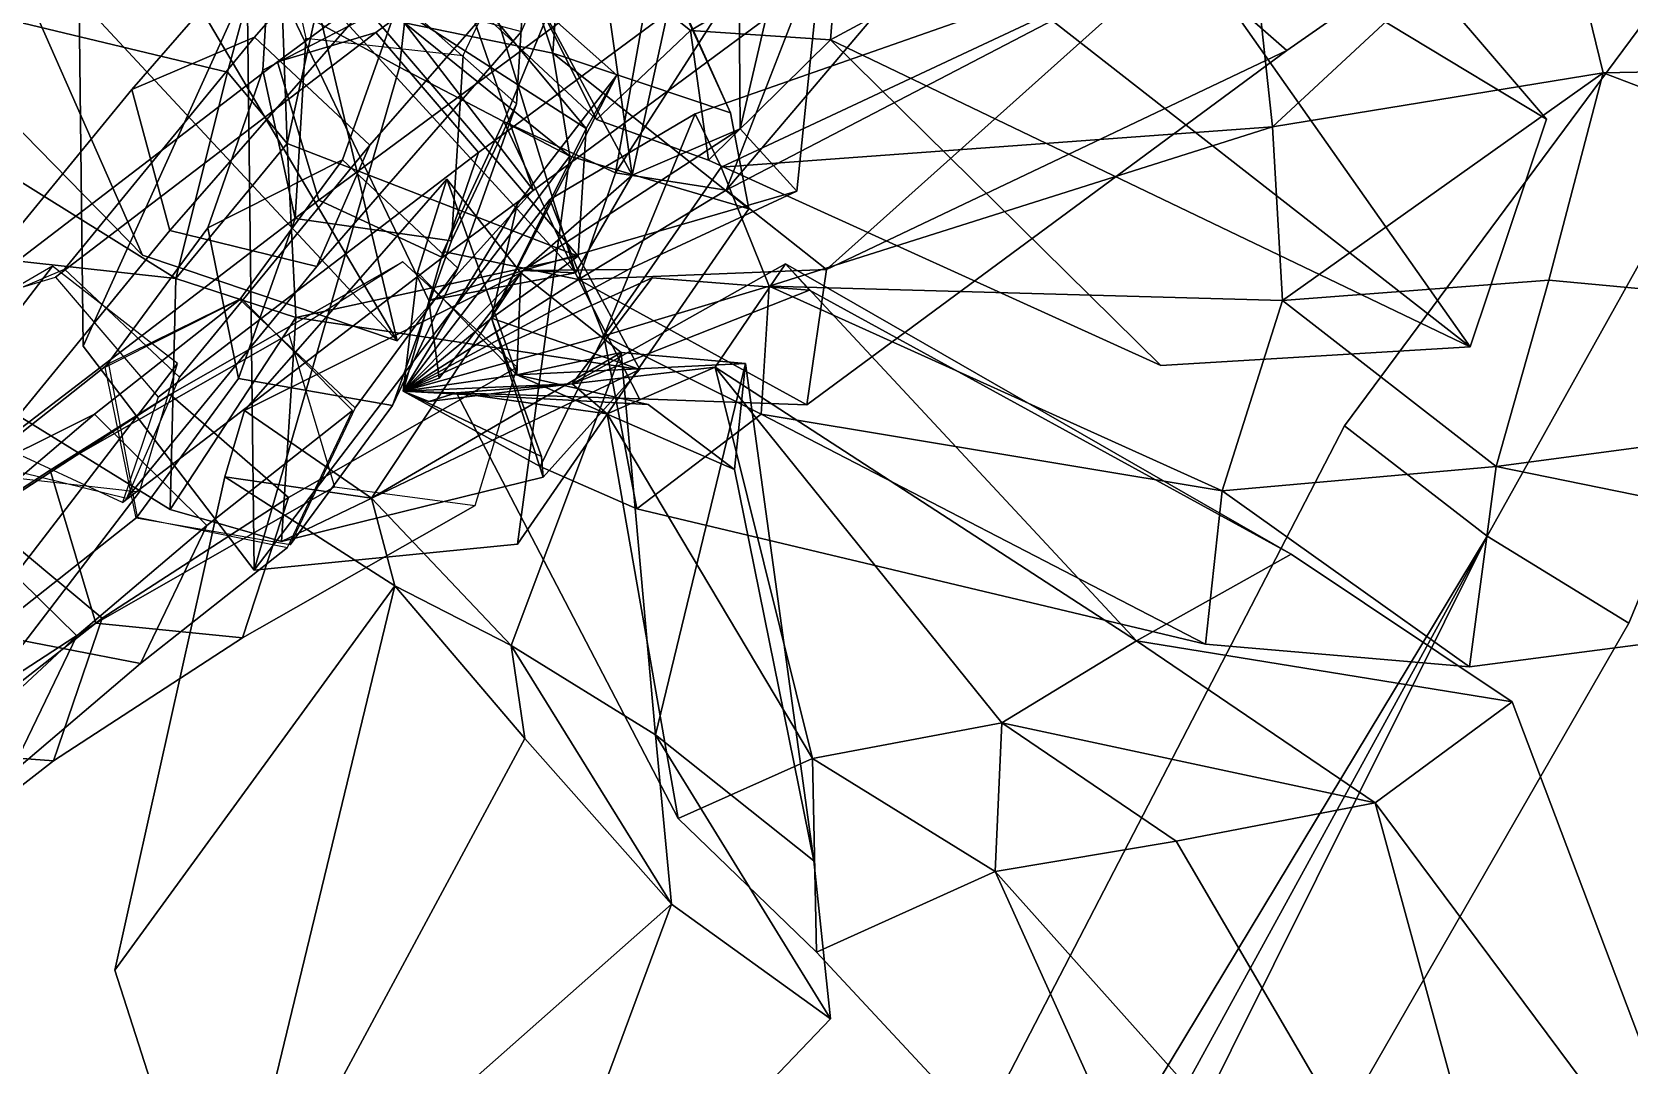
# Model space of a CAD drawing. Header units: metres. Extents: x -488 to 282, y -579 to 399.
# Drawn here: x 137.11 to 169.71, y 184.08 to 205.16 of the extents above; entities that cross this region are included whole.
import ezdxf

# ---------------------------------------------------------------- set-up
doc = ezdxf.new("R2010")
doc.units = ezdxf.units.M

msp = doc.modelspace()

# ---------------------------------------------------------------- linework, layer by layer
at = {"layer": 'coreopsi_1InfInt', "color": 3}
for points in [[(144.1275, 205.1532, 335.6994), (150.8817, 210.1441, 341.9309), (148.9498, 209.599, 344.4607), (142.1259, 204.5546, 338.162)], [(146.2215, 202.7048, 335.4778), (152.9426, 207.6707, 341.6786), (150.8817, 210.1441, 341.9309), (144.1275, 205.1532, 335.6994)], [(141.654, 205.0562, 337.9621), (145.8257, 209.8391, 346.2736), (143.361, 208.8218, 348.0955), (139.1473, 203.9879, 339.6953)], [(144.0065, 202.8493, 338.1167), (148.1578, 207.6082, 346.3872), (145.8257, 209.8391, 346.2736), (141.654, 205.0562, 337.9621)], [(142.1259, 204.5546, 338.162), (148.9498, 209.599, 344.4607), (149.7988, 206.7836, 345.7955), (142.9642, 201.7306, 339.4853)], [(139.1473, 203.9879, 339.6953), (143.361, 208.8218, 348.0955), (144.1469, 205.9527, 349.3521), (139.9272, 201.1107, 340.9372)], [(145.4918, 200.5576, 337.8529), (152.2632, 205.5624, 344.1031), (152.9426, 207.6707, 341.6786), (146.2215, 202.7048, 335.4778)], [(142.9232, 200.374, 339.9831), (147.1046, 205.17, 348.3186), (148.1578, 207.6082, 346.3872), (144.0065, 202.8493, 338.1167)], [(142.9642, 201.7306, 339.4853), (149.7988, 206.7836, 345.7955), (152.2632, 205.5624, 344.1031), (145.4918, 200.5576, 337.8529)], [(139.9272, 201.1107, 340.9372), (144.1469, 205.9527, 349.3521), (147.1046, 205.17, 348.3186), (142.9232, 200.374, 339.9831)], [(137.773, 200.3217, 329.4308), (141.654, 205.0562, 337.9621), (139.1473, 203.9879, 339.6953), (135.2663, 199.2534, 331.1639)], [(137.5934, 200.1554, 329.1734), (144.1275, 205.1532, 335.6994), (142.1259, 204.5546, 338.162), (135.5918, 199.5568, 331.636)], [(139.6874, 197.707, 328.9518), (146.2215, 202.7048, 335.4778), (144.1275, 205.1532, 335.6994), (137.5934, 200.1554, 329.1734)], [(140.1255, 198.1148, 329.5853), (144.0065, 202.8493, 338.1167), (141.654, 205.0562, 337.9621), (137.773, 200.3217, 329.4308)], [(135.5918, 199.5568, 331.636), (142.1259, 204.5546, 338.162), (142.9642, 201.7306, 339.4853), (136.4301, 196.7328, 332.9593)], [(135.2663, 199.2534, 331.1639), (139.1473, 203.9879, 339.6953), (139.9272, 201.1107, 340.9372), (136.0463, 196.3762, 332.4059)], [(139.0423, 195.6395, 331.4518), (142.9232, 200.374, 339.9831), (144.0065, 202.8493, 338.1167), (140.1255, 198.1148, 329.5853)], [(138.9576, 195.5598, 331.327), (145.4918, 200.5576, 337.8529), (146.2215, 202.7048, 335.4778), (139.6874, 197.707, 328.9518)], [(136.4301, 196.7328, 332.9593), (142.9642, 201.7306, 339.4853), (145.4918, 200.5576, 337.8529), (138.9576, 195.5598, 331.327)], [(136.0463, 196.3762, 332.4059), (139.9272, 201.1107, 340.9372), (142.9232, 200.374, 339.9831), (139.0423, 195.6395, 331.4518)], [(133.9329, 195.685, 320.7715), (137.5331, 200.3845, 329.5474), (135.1623, 199.0096, 331.2555), (131.5971, 194.3548, 322.5614)], [(136.4855, 193.7072, 320.8051), (140.0791, 198.3979, 329.5669), (137.5331, 200.3845, 329.5474), (133.9329, 195.685, 320.7715)], [(138.387, 197.3624, 354.501), (141.378, 199.7248, 364.2393), (138.6748, 198.3871, 365.3936), (135.6544, 195.9993, 355.5517)], [(140.68, 195.0904, 354.4037), (143.6564, 197.4409, 364.0939), (141.378, 199.7248, 364.2393), (138.387, 197.3624, 354.501)], [(135.6544, 195.9993, 355.5517), (138.6748, 198.3871, 365.3936), (139.2574, 195.2639, 365.9724), (136.2331, 192.8723, 356.1136)], [(135.7512, 191.1361, 322.616), (139.3055, 195.7767, 331.2873), (140.0791, 198.3979, 329.5669), (136.4855, 193.7072, 320.8051)], [(135.7246, 195.0989, 344.6447), (138.387, 197.3624, 354.501), (135.6544, 195.9993, 355.5517), (132.9661, 193.7116, 345.5905)], [(138.0306, 192.8386, 344.5959), (140.68, 195.0904, 354.4037), (138.387, 197.3624, 354.501), (135.7246, 195.0989, 344.6447)], [(139.3287, 192.2735, 355.4153), (142.326, 194.6422, 365.1812), (143.6564, 197.4409, 364.0939), (140.68, 195.0904, 354.4037)], [(132.7378, 191.501, 323.7185), (136.2742, 196.1189, 332.3471), (139.3055, 195.7767, 331.2873), (135.7512, 191.1361, 322.616)], [(136.2331, 192.8723, 356.1136), (139.2574, 195.2639, 365.9724), (142.326, 194.6422, 365.1812), (139.3287, 192.2735, 355.4153)], [(135.6918, 190.6682, 334.5919), (138.0306, 192.8386, 344.5959), (135.7246, 195.0989, 344.6447), (133.3859, 192.9285, 334.6406)], [(136.6609, 190.0042, 345.5311), (139.3287, 192.2735, 355.4153), (140.68, 195.0904, 354.4037), (138.0306, 192.8386, 344.5959)], [(133.5414, 190.5809, 346.1352), (136.2331, 192.8723, 356.1136), (139.3287, 192.2735, 355.4153), (136.6609, 190.0042, 345.5311)], [(134.3222, 187.8338, 335.527), (136.6609, 190.0042, 345.5311), (138.0306, 192.8386, 344.5959), (135.6918, 190.6682, 334.5919)]]:
    msp.add_3dface(points, dxfattribs=at)
at = {"layer": 'coreopsi_1Pdcel', "color": 3}
for points in [[(144.6028, 205.8186, 383.8702), (144.8226, 209.4988, 393.6118), (142.0332, 207.9986, 394.2422), (141.8257, 204.3804, 384.6753)], [(147.0015, 203.6982, 384.2932), (147.2414, 207.4792, 394.3188), (144.8226, 209.4988, 393.6118), (144.6028, 205.8186, 383.8702)], [(141.8257, 204.3804, 384.6753), (142.0332, 207.9986, 394.2422), (142.702, 205.0378, 395.3448), (142.4822, 201.3577, 385.6033)], [(145.6711, 200.8996, 385.3805), (145.911, 204.6806, 395.4061), (147.2414, 207.4792, 394.3188), (147.0015, 203.6982, 384.2932)], [(143.4509, 202.5502, 374.0479), (144.6028, 205.8186, 383.8702), (141.8257, 204.3804, 384.6753), (140.7026, 201.1662, 375.0281)], [(145.8027, 200.3413, 374.1858), (147.0015, 203.6982, 384.2932), (144.6028, 205.8186, 383.8702), (143.4509, 202.5502, 374.0479)], [(142.4822, 201.3577, 385.6033), (142.702, 205.0378, 395.3448), (145.911, 204.6806, 395.4061), (145.6711, 200.8996, 385.3805)], [(140.7026, 201.1662, 375.0281), (141.8257, 204.3804, 384.6753), (142.4822, 201.3577, 385.6033), (141.3303, 198.0892, 375.781)], [(144.4723, 197.5427, 375.2731), (145.6711, 200.8996, 385.3805), (147.0015, 203.6982, 384.2932), (145.8027, 200.3413, 374.1858)], [(141.3573, 199.7037, 364.1597), (143.4509, 202.5502, 374.0479), (140.7026, 201.1662, 375.0281), (138.6091, 198.3198, 365.14)], [(143.7092, 197.4949, 364.2976), (145.8027, 200.3413, 374.1858), (143.4509, 202.5502, 374.0479), (141.3573, 199.7037, 364.1597)], [(138.6091, 198.3198, 365.14), (140.7026, 201.1662, 375.0281), (141.3303, 198.0892, 375.781), (139.2368, 195.2428, 365.8928)], [(141.3303, 198.0892, 375.781), (142.4822, 201.3577, 385.6033), (145.6711, 200.8996, 385.3805), (144.4723, 197.5427, 375.2731)], [(139.9323, 197.7672, 353.7963), (144.6793, 200.4707, 362.6645), (142.356, 198.9974, 364.3558), (137.4841, 196.2183, 355.2231)], [(142.3459, 195.6657, 353.3637), (147.0161, 198.3227, 362.0694), (144.6793, 200.4707, 362.6645), (139.9323, 197.7672, 353.7963)], [(142.3788, 194.6963, 365.3849), (144.4723, 197.5427, 375.2731), (145.8027, 200.3413, 374.1858), (143.7092, 197.4949, 364.2976)], [(137.4841, 196.2183, 355.2231), (142.356, 198.9974, 364.3558), (143.2842, 195.8802, 364.8093), (138.4123, 193.101, 355.6766)], [(141.4118, 192.7984, 354.5191), (146.1588, 195.5019, 363.3873), (147.0161, 198.3227, 362.0694), (142.3459, 195.6657, 353.3637)], [(139.2368, 195.2428, 365.8928), (141.3303, 198.0892, 375.781), (144.4723, 197.5427, 375.2731), (142.3788, 194.6963, 365.3849)], [(136.0699, 195.2582, 344.4542), (139.9323, 197.7672, 353.7963), (137.4841, 196.2183, 355.2231), (133.5229, 193.6396, 345.6041)], [(138.5441, 193.1995, 344.1917), (142.3459, 195.6657, 353.3637), (139.9323, 197.7672, 353.7963), (136.0699, 195.2582, 344.4542)], [(133.5229, 193.6396, 345.6041), (137.4841, 196.2183, 355.2231), (138.4123, 193.101, 355.6766), (134.4512, 190.5224, 346.0576)], [(137.5494, 190.2894, 345.177), (141.4118, 192.7984, 354.5191), (142.3459, 195.6657, 353.3637), (138.5441, 193.1995, 344.1917)], [(138.4123, 193.101, 355.6766), (143.2842, 195.8802, 364.8093), (146.1588, 195.5019, 363.3873), (141.4118, 192.7984, 354.5191)], [(135.5833, 190.8914, 334.3852), (138.5441, 193.1995, 344.1917), (136.0699, 195.2582, 344.4542), (133.1091, 192.9501, 334.6477)], [(134.4512, 190.5224, 346.0576), (138.4123, 193.101, 355.6766), (141.4118, 192.7984, 354.5191), (137.5494, 190.2894, 345.177)], [(134.5887, 187.9813, 335.3705), (137.5494, 190.2894, 345.177), (138.5441, 193.1995, 344.1917), (135.5833, 190.8914, 334.3852)], [(131.4904, 188.2143, 336.251), (134.4512, 190.5224, 346.0576), (137.5494, 190.2894, 345.177), (134.5887, 187.9813, 335.3705)]]:
    msp.add_3dface(points, dxfattribs=at)
at = {"layer": 'coreopsi_1Petal1', "color": 3}
for points in [[(149.0232, 202.2847, 376.1764), (151.1098, 213.976, 377.6739), (146.7434, 203.3354, 373.5519)], [(149.0232, 202.2847, 376.1764), (146.7434, 203.3354, 373.5519), (151.1098, 213.976, 377.6739)], [(155.0914, 211.7339, 377.3532), (151.1098, 213.976, 377.6739), (149.0232, 202.2847, 376.1764)], [(155.0914, 211.7339, 377.3532), (149.0232, 202.2847, 376.1764), (151.1098, 213.976, 377.6739)], [(151.5663, 203.1875, 374.4569), (153.8764, 213.1071, 376.596), (151.4948, 212.0473, 378.3839)], [(151.5663, 203.1875, 374.4569), (151.4948, 212.0473, 378.3839), (153.8764, 213.1071, 376.596)], [(152.7242, 201.912, 371.5547), (153.8764, 213.1071, 376.596), (151.5663, 203.1875, 374.4569)], [(152.7242, 201.912, 371.5547), (151.5663, 203.1875, 374.4569), (153.8764, 213.1071, 376.596)], [(149.3588, 202.2363, 375.6469), (151.4948, 212.0473, 378.3839), (148.0496, 211.5004, 380.6238)], [(149.3588, 202.2363, 375.6469), (148.0496, 211.5004, 380.6238), (151.4948, 212.0473, 378.3839)], [(151.5663, 203.1875, 374.4569), (151.4948, 212.0473, 378.3839), (149.3588, 202.2363, 375.6469)], [(151.5663, 203.1875, 374.4569), (149.3588, 202.2363, 375.6469), (151.4948, 212.0473, 378.3839)], [(151.2777, 201.934, 374.839), (155.0914, 211.7339, 377.3532), (149.0232, 202.2847, 376.1764)], [(151.2777, 201.934, 374.839), (149.0232, 202.2847, 376.1764), (155.0914, 211.7339, 377.3532)], [(158.0611, 209.9232, 376.409), (155.0914, 211.7339, 377.3532), (151.2777, 201.934, 374.839)], [(158.0611, 209.9232, 376.409), (151.2777, 201.934, 374.839), (155.0914, 211.7339, 377.3532)], [(148.0496, 211.5004, 380.6238), (145.2701, 209.8171, 382.1827), (149.3588, 202.2363, 375.6469)], [(148.0496, 211.5004, 380.6238), (149.3588, 202.2363, 375.6469), (145.2701, 209.8171, 382.1827)], [(145.9619, 210.091, 405.95), (147.744, 204.7269, 413.3677), (148.1536, 210.6433, 405.6425)], [(145.9619, 210.091, 405.95), (148.1536, 210.6433, 405.6425), (147.744, 204.7269, 413.3677)], [(147.744, 204.7269, 413.3677), (151.371, 203.5115, 412.379), (148.1536, 210.6433, 405.6425)], [(147.744, 204.7269, 413.3677), (148.1536, 210.6433, 405.6425), (151.371, 203.5115, 412.379)], [(148.1536, 210.6433, 405.6425), (151.371, 203.5115, 412.379), (149.0404, 208.5936, 403.4462)], [(148.1536, 210.6433, 405.6425), (149.0404, 208.5936, 403.4462), (151.371, 203.5115, 412.379)], [(159.6308, 208.4501, 414.9169), (168.0225, 203.3823, 419.2719), (161.6827, 210.7807, 412.2416)], [(159.6308, 208.4501, 414.9169), (161.6827, 210.7807, 412.2416), (168.0225, 203.3823, 419.2719)], [(144.7122, 205.3474, 413.6629), (147.744, 204.7269, 413.3677), (145.9619, 210.091, 405.95)], [(144.7122, 205.3474, 413.6629), (145.9619, 210.091, 405.95), (147.744, 204.7269, 413.3677)], [(151.2777, 201.934, 374.839), (160.4973, 206.7321, 375.3757), (158.0611, 209.9232, 376.409)], [(151.2777, 201.934, 374.839), (158.0611, 209.9232, 376.409), (160.4973, 206.7321, 375.3757)], [(145.2701, 209.8171, 382.1827), (141.3669, 207.7168, 383.3389), (148.2048, 200.2487, 376.9552)], [(145.2701, 209.8171, 382.1827), (148.2048, 200.2487, 376.9552), (141.3669, 207.7168, 383.3389)], [(142.2712, 208.5268, 340.9827), (147.3435, 201.934, 345.1537), (144.6892, 209.5957, 338.6052)], [(142.2712, 208.5268, 340.9827), (144.6892, 209.5957, 338.6052), (147.3435, 201.934, 345.1537)], [(149.3588, 202.2363, 375.6469), (145.2701, 209.8171, 382.1827), (148.2048, 200.2487, 376.9552)], [(149.3588, 202.2363, 375.6469), (148.2048, 200.2487, 376.9552), (145.2701, 209.8171, 382.1827)], [(149.0469, 204.2781, 372.7444), (143.113, 209.5534, 382.1802), (148.421, 203.1949, 375.879)], [(149.0469, 204.2781, 372.7444), (148.421, 203.1949, 375.879), (143.113, 209.5534, 382.1802)], [(148.421, 203.1949, 375.879), (143.113, 209.5534, 382.1802), (143.1369, 206.5836, 383.2626)], [(148.421, 203.1949, 375.879), (143.1369, 206.5836, 383.2626), (143.113, 209.5534, 382.1802)], [(143.4993, 208.1626, 404.9063), (148.6327, 203.3783, 412.8998), (145.8372, 208.958, 406.4476)], [(143.4993, 208.1626, 404.9063), (145.8372, 208.958, 406.4476), (148.6327, 203.3783, 412.8998)], [(145.8372, 208.958, 406.4476), (148.6327, 203.3783, 412.8998), (150.5541, 205.1936, 412.2316)], [(145.8372, 208.958, 406.4476), (150.5541, 205.1936, 412.2316), (148.6327, 203.3783, 412.8998)], [(144.564, 198.8625, 347.8631), (142.2712, 208.5268, 340.9827), (139.0587, 208.17, 342.0723)], [(144.564, 198.8625, 347.8631), (139.0587, 208.17, 342.0723), (142.2712, 208.5268, 340.9827)], [(144.564, 198.8625, 347.8631), (147.3435, 201.934, 345.1537), (142.2712, 208.5268, 340.9827)], [(144.564, 198.8625, 347.8631), (142.2712, 208.5268, 340.9827), (147.3435, 201.934, 345.1537)], [(166.463, 198.7401, 422.2006), (159.6308, 208.4501, 414.9169), (156.3861, 206.6088, 416.159)], [(166.463, 198.7401, 422.2006), (156.3861, 206.6088, 416.159), (159.6308, 208.4501, 414.9169)], [(166.463, 198.7401, 422.2006), (168.0225, 203.3823, 419.2719), (159.6308, 208.4501, 414.9169)], [(166.463, 198.7401, 422.2006), (159.6308, 208.4501, 414.9169), (168.0225, 203.3823, 419.2719)], [(162.426, 203.2223, 375.7409), (168.1528, 208.5401, 376.429), (161.9714, 207.461, 374.0648)], [(162.426, 203.2223, 375.7409), (161.9714, 207.461, 374.0648), (168.1528, 208.5401, 376.429)], [(169.1781, 204.3281, 378.3755), (168.1528, 208.5401, 376.429), (162.426, 203.2223, 375.7409)], [(169.1781, 204.3281, 378.3755), (162.426, 203.2223, 375.7409), (168.1528, 208.5401, 376.429)], [(169.1781, 204.3281, 378.3755), (181.5023, 204.5724, 376.7242), (168.1528, 208.5401, 376.429)], [(169.1781, 204.3281, 378.3755), (168.1528, 208.5401, 376.429), (181.5023, 204.5724, 376.7242)], [(141.1002, 204.343, 391.0069), (142.1271, 208.1183, 389.7114), (128.4175, 207.3898, 400.9389)], [(141.1002, 204.343, 391.0069), (128.4175, 207.3898, 400.9389), (142.1271, 208.1183, 389.7114)], [(139.0587, 208.17, 342.0723), (136.1401, 207.9061, 343.032), (144.564, 198.8625, 347.8631)], [(139.0587, 208.17, 342.0723), (144.564, 198.8625, 347.8631), (136.1401, 207.9061, 343.032)], [(142.3207, 202.8837, 384.9449), (142.1271, 208.1183, 389.7114), (141.1002, 204.343, 391.0069)], [(142.3207, 202.8837, 384.9449), (141.1002, 204.343, 391.0069), (142.1271, 208.1183, 389.7114)], [(142.3207, 202.8837, 384.9449), (143.1369, 206.5836, 383.2626), (142.1271, 208.1183, 389.7114)], [(142.3207, 202.8837, 384.9449), (142.1271, 208.1183, 389.7114), (143.1369, 206.5836, 383.2626)], [(162.7241, 204.7853, 374.2609), (167.3474, 208.012, 377.3235), (160.4973, 206.7321, 375.3757)], [(162.7241, 204.7853, 374.2609), (160.4973, 206.7321, 375.3757), (167.3474, 208.012, 377.3235)], [(133.3307, 206.779, 343.6208), (139.3669, 200.6102, 347.6922), (136.1401, 207.9061, 343.032)], [(133.3307, 206.779, 343.6208), (136.1401, 207.9061, 343.032), (139.3669, 200.6102, 347.6922)], [(136.1401, 207.9061, 343.032), (139.3669, 200.6102, 347.6922), (144.564, 198.8625, 347.8631)], [(136.1401, 207.9061, 343.032), (144.564, 198.8625, 347.8631), (139.3669, 200.6102, 347.6922)], [(148.2048, 200.2487, 376.9552), (141.3669, 207.7168, 383.3389), (145.2119, 199.6797, 374.9784)], [(148.2048, 200.2487, 376.9552), (145.2119, 199.6797, 374.9784), (141.3669, 207.7168, 383.3389)], [(128.4175, 207.3898, 400.9389), (130.6125, 201.1692, 400.4389), (140.0465, 200.1326, 392.4016)], [(128.4175, 207.3898, 400.9389), (140.0465, 200.1326, 392.4016), (130.6125, 201.1692, 400.4389)], [(128.4175, 207.3898, 400.9389), (140.0465, 200.1326, 392.4016), (141.1002, 204.343, 391.0069)], [(128.4175, 207.3898, 400.9389), (141.1002, 204.343, 391.0069), (140.0465, 200.1326, 392.4016)], [(151.1783, 202.4059, 375.1767), (161.9714, 207.461, 374.0648), (150.6493, 203.4938, 371.7524)], [(151.1783, 202.4059, 375.1767), (150.6493, 203.4938, 371.7524), (161.9714, 207.461, 374.0648)], [(162.426, 203.2223, 375.7409), (161.9714, 207.461, 374.0648), (151.1783, 202.4059, 375.1767)], [(162.426, 203.2223, 375.7409), (151.1783, 202.4059, 375.1767), (161.9714, 207.461, 374.0648)], [(153.562, 206.9736, 411.4769), (150.5541, 205.1936, 412.2316), (153.4111, 205.002, 417.2567)], [(153.562, 206.9736, 411.4769), (153.4111, 205.002, 417.2567), (150.5541, 205.1936, 412.2316)], [(153.562, 206.9736, 411.4769), (153.4111, 205.002, 417.2567), (156.3861, 206.6088, 416.159)], [(153.562, 206.9736, 411.4769), (156.3861, 206.6088, 416.159), (153.4111, 205.002, 417.2567)], [(138.0597, 206.8421, 418.2461), (138.1598, 198.7527, 425.7005), (141.5013, 206.1437, 418.7982)], [(138.0597, 206.8421, 418.2461), (141.5013, 206.1437, 418.7982), (138.1598, 198.7527, 425.7005)], [(153.3273, 200.3121, 374.2367), (160.4973, 206.7321, 375.3757), (151.2777, 201.934, 374.839)], [(153.3273, 200.3121, 374.2367), (151.2777, 201.934, 374.839), (160.4973, 206.7321, 375.3757)], [(153.3273, 200.3121, 374.2367), (162.7241, 204.7853, 374.2609), (160.4973, 206.7321, 375.3757)], [(153.3273, 200.3121, 374.2367), (160.4973, 206.7321, 375.3757), (162.7241, 204.7853, 374.2609)], [(148.2607, 200.5847, 376.4751), (143.1369, 206.5836, 383.2626), (142.3207, 202.8837, 384.9449)], [(148.2607, 200.5847, 376.4751), (142.3207, 202.8837, 384.9449), (143.1369, 206.5836, 383.2626)], [(148.421, 203.1949, 375.879), (143.1369, 206.5836, 383.2626), (148.2607, 200.5847, 376.4751)], [(148.421, 203.1949, 375.879), (148.2607, 200.5847, 376.4751), (143.1369, 206.5836, 383.2626)], [(156.3861, 206.6088, 416.159), (153.4111, 205.002, 417.2567), (166.463, 198.7401, 422.2006)], [(156.3861, 206.6088, 416.159), (166.463, 198.7401, 422.2006), (153.4111, 205.002, 417.2567)], [(141.5013, 206.1437, 418.7982), (138.1598, 198.7527, 425.7005), (141.6483, 194.1803, 428.3303)], [(141.5013, 206.1437, 418.7982), (141.6483, 194.1803, 428.3303), (138.1598, 198.7527, 425.7005)], [(144.7122, 205.3474, 413.6629), (141.5013, 206.1437, 418.7982), (144.6125, 204.4453, 419.0673)], [(144.7122, 205.3474, 413.6629), (144.6125, 204.4453, 419.0673), (141.5013, 206.1437, 418.7982)], [(144.6125, 204.4453, 419.0673), (141.5013, 206.1437, 418.7982), (141.6483, 194.1803, 428.3303)], [(144.6125, 204.4453, 419.0673), (141.6483, 194.1803, 428.3303), (141.5013, 206.1437, 418.7982)], [(144.6125, 204.4453, 419.0673), (148.0907, 202.6293, 419.3235), (144.7122, 205.3474, 413.6629)], [(144.6125, 204.4453, 419.0673), (144.7122, 205.3474, 413.6629), (148.0907, 202.6293, 419.3235)], [(148.0907, 202.6293, 419.3235), (147.744, 204.7269, 413.3677), (144.7122, 205.3474, 413.6629)], [(148.0907, 202.6293, 419.3235), (144.7122, 205.3474, 413.6629), (147.744, 204.7269, 413.3677)], [(148.6327, 203.3783, 412.8998), (150.9173, 202.5443, 417.8708), (150.5541, 205.1936, 412.2316)], [(148.6327, 203.3783, 412.8998), (150.5541, 205.1936, 412.2316), (150.9173, 202.5443, 417.8708)], [(150.5541, 205.1936, 412.2316), (150.9173, 202.5443, 417.8708), (153.4111, 205.002, 417.2567)], [(150.5541, 205.1936, 412.2316), (153.4111, 205.002, 417.2567), (150.9173, 202.5443, 417.8708)], [(147.744, 204.7269, 413.3677), (151.7442, 201.5541, 417.8085), (151.371, 203.5115, 412.379)], [(147.744, 204.7269, 413.3677), (151.371, 203.5115, 412.379), (151.7442, 201.5541, 417.8085)], [(148.0907, 202.6293, 419.3235), (151.7442, 201.5541, 417.8085), (147.744, 204.7269, 413.3677)], [(148.0907, 202.6293, 419.3235), (147.744, 204.7269, 413.3677), (151.7442, 201.5541, 417.8085)], [(150.9173, 202.5443, 417.8708), (160.1512, 198.3535, 422.1354), (153.4111, 205.002, 417.2567)], [(150.9173, 202.5443, 417.8708), (153.4111, 205.002, 417.2567), (160.1512, 198.3535, 422.1354)], [(152.9242, 197.5505, 372.339), (162.7241, 204.7853, 374.2609), (153.3273, 200.3121, 374.2367)], [(152.9242, 197.5505, 372.339), (153.3273, 200.3121, 374.2367), (162.7241, 204.7853, 374.2609)], [(153.4111, 205.002, 417.2567), (160.1512, 198.3535, 422.1354), (166.463, 198.7401, 422.2006)], [(153.4111, 205.002, 417.2567), (166.463, 198.7401, 422.2006), (160.1512, 198.3535, 422.1354)], [(141.6483, 194.1803, 428.3303), (148.0907, 202.6293, 419.3235), (144.6125, 204.4453, 419.0673)], [(141.6483, 194.1803, 428.3303), (144.6125, 204.4453, 419.0673), (148.0907, 202.6293, 419.3235)], [(184.2457, 198.5949, 377.4359), (181.5023, 204.5724, 376.7242), (169.1781, 204.3281, 378.3755)], [(184.2457, 198.5949, 377.4359), (169.1781, 204.3281, 378.3755), (181.5023, 204.5724, 376.7242)], [(141.1002, 204.343, 391.0069), (140.0465, 200.1326, 392.4016), (142.3207, 202.8837, 384.9449)], [(141.1002, 204.343, 391.0069), (142.3207, 202.8837, 384.9449), (140.0465, 200.1326, 392.4016)], [(147.0143, 201.6384, 368.6851), (149.0469, 204.2781, 372.7444), (146.4891, 199.319, 370.4563)], [(147.0143, 201.6384, 368.6851), (146.4891, 199.319, 370.4563), (149.0469, 204.2781, 372.7444)], [(146.4891, 199.319, 370.4563), (149.0469, 204.2781, 372.7444), (148.421, 203.1949, 375.879)], [(146.4891, 199.319, 370.4563), (148.421, 203.1949, 375.879), (149.0469, 204.2781, 372.7444)], [(169.1781, 204.3281, 378.3755), (162.426, 203.2223, 375.7409), (162.6323, 199.6839, 376.394)], [(169.1781, 204.3281, 378.3755), (162.6323, 199.6839, 376.394), (162.426, 203.2223, 375.7409)], [(168.0711, 200.0941, 379.6524), (169.1781, 204.3281, 378.3755), (162.6323, 199.6839, 376.394)], [(168.0711, 200.0941, 379.6524), (162.6323, 199.6839, 376.394), (169.1781, 204.3281, 378.3755)], [(184.2457, 198.5949, 377.4359), (169.1781, 204.3281, 378.3755), (168.0711, 200.0941, 379.6524)], [(184.2457, 198.5949, 377.4359), (168.0711, 200.0941, 379.6524), (169.1781, 204.3281, 378.3755)], [(148.7823, 198.9578, 369.4909), (150.6493, 203.4938, 371.7524), (147.6827, 201.7424, 369.32)], [(148.7823, 198.9578, 369.4909), (147.6827, 201.7424, 369.32), (150.6493, 203.4938, 371.7524)], [(151.1783, 202.4059, 375.1767), (150.6493, 203.4938, 371.7524), (148.7823, 198.9578, 369.4909)], [(151.1783, 202.4059, 375.1767), (148.7823, 198.9578, 369.4909), (150.6493, 203.4938, 371.7524)], [(148.2662, 200.1138, 369.4926), (146.7434, 203.3354, 373.5519), (145.5058, 200.6802, 370.5182)], [(148.2662, 200.1138, 369.4926), (145.5058, 200.6802, 370.5182), (146.7434, 203.3354, 373.5519)], [(146.4891, 199.319, 370.4563), (148.421, 203.1949, 375.879), (148.2607, 200.5847, 376.4751)], [(146.4891, 199.319, 370.4563), (148.2607, 200.5847, 376.4751), (148.421, 203.1949, 375.879)], [(149.0232, 202.2847, 376.1764), (146.7434, 203.3354, 373.5519), (148.2662, 200.1138, 369.4926)], [(149.0232, 202.2847, 376.1764), (148.2662, 200.1138, 369.4926), (146.7434, 203.3354, 373.5519)], [(147.1359, 200.2919, 369.9685), (151.5663, 203.1875, 374.4569), (149.3588, 202.2363, 375.6469)], [(147.1359, 200.2919, 369.9685), (149.3588, 202.2363, 375.6469), (151.5663, 203.1875, 374.4569)], [(147.1359, 200.2919, 369.9685), (152.7242, 201.912, 371.5547), (151.5663, 203.1875, 374.4569)], [(147.1359, 200.2919, 369.9685), (151.5663, 203.1875, 374.4569), (152.7242, 201.912, 371.5547)], [(152.1538, 199.9715, 374.8362), (162.426, 203.2223, 375.7409), (151.1783, 202.4059, 375.1767)], [(152.1538, 199.9715, 374.8362), (151.1783, 202.4059, 375.1767), (162.426, 203.2223, 375.7409)], [(162.6323, 199.6839, 376.394), (162.426, 203.2223, 375.7409), (152.1538, 199.9715, 374.8362)], [(162.6323, 199.6839, 376.394), (152.1538, 199.9715, 374.8362), (162.426, 203.2223, 375.7409)], [(140.0465, 200.1326, 392.4016), (142.5003, 199.3335, 385.539), (142.3207, 202.8837, 384.9449)], [(140.0465, 200.1326, 392.4016), (142.3207, 202.8837, 384.9449), (142.5003, 199.3335, 385.539)], [(142.3207, 202.8837, 384.9449), (142.5003, 199.3335, 385.539), (148.2607, 200.5847, 376.4751)], [(142.3207, 202.8837, 384.9449), (148.2607, 200.5847, 376.4751), (142.5003, 199.3335, 385.539)], [(141.6483, 194.1803, 428.3303), (147.0205, 194.7128, 426.4826), (148.0907, 202.6293, 419.3235)], [(141.6483, 194.1803, 428.3303), (148.0907, 202.6293, 419.3235), (147.0205, 194.7128, 426.4826)], [(148.0907, 202.6293, 419.3235), (147.0205, 194.7128, 426.4826), (151.7442, 201.5541, 417.8085)], [(148.0907, 202.6293, 419.3235), (151.7442, 201.5541, 417.8085), (147.0205, 194.7128, 426.4826)], [(145.5754, 202.1571, 374.741), (141.4522, 197.438, 385.362), (147.0873, 200.2441, 377.0745)], [(145.5754, 202.1571, 374.741), (147.0873, 200.2441, 377.0745), (141.4522, 197.438, 385.362)], [(144.9815, 200.2536, 369.8829), (145.5754, 202.1571, 374.741), (147.0052, 198.163, 370.4547)], [(144.9815, 200.2536, 369.8829), (147.0052, 198.163, 370.4547), (145.5754, 202.1571, 374.741)], [(147.0052, 198.163, 370.4547), (145.5754, 202.1571, 374.741), (147.0873, 200.2441, 377.0745)], [(147.0052, 198.163, 370.4547), (147.0873, 200.2441, 377.0745), (145.5754, 202.1571, 374.741)], [(149.3588, 202.2363, 375.6469), (148.2048, 200.2487, 376.9552), (147.1359, 200.2919, 369.9685)], [(149.3588, 202.2363, 375.6469), (147.1359, 200.2919, 369.9685), (148.2048, 200.2487, 376.9552)], [(151.2777, 201.934, 374.839), (149.0232, 202.2847, 376.1764), (148.2662, 200.1138, 369.4926)], [(151.2777, 201.934, 374.839), (148.2662, 200.1138, 369.4926), (149.0232, 202.2847, 376.1764)], [(152.1538, 199.9715, 374.8362), (151.1783, 202.4059, 375.1767), (148.7823, 198.9578, 369.4909)], [(152.1538, 199.9715, 374.8362), (148.7823, 198.9578, 369.4909), (151.1783, 202.4059, 375.1767)], [(149.2835, 200.3132, 367.9239), (152.7242, 201.912, 371.5547), (147.1359, 200.2919, 369.9685)], [(149.2835, 200.3132, 367.9239), (147.1359, 200.2919, 369.9685), (152.7242, 201.912, 371.5547)], [(148.2662, 200.1138, 369.4926), (153.3273, 200.3121, 374.2367), (151.2777, 201.934, 374.839)], [(148.2662, 200.1138, 369.4926), (151.2777, 201.934, 374.839), (153.3273, 200.3121, 374.2367)], [(148.7823, 198.9578, 369.4909), (147.6827, 201.7424, 369.32), (144.6891, 197.8325, 363.4631)], [(148.7823, 198.9578, 369.4909), (144.6891, 197.8325, 363.4631), (147.6827, 201.7424, 369.32)], [(144.6891, 197.8325, 363.4631), (147.0143, 201.6384, 368.6851), (146.4891, 199.319, 370.4563)], [(144.6891, 197.8325, 363.4631), (146.4891, 199.319, 370.4563), (147.0143, 201.6384, 368.6851)], [(140.0465, 200.1326, 392.4016), (130.6125, 201.1692, 400.4389), (139.9335, 195.4161, 391.8331)], [(140.0465, 200.1326, 392.4016), (139.9335, 195.4161, 391.8331), (130.6125, 201.1692, 400.4389)], [(148.2607, 200.5847, 376.4751), (142.5003, 199.3335, 385.539), (149.5179, 198.2751, 376.7568)], [(148.2607, 200.5847, 376.4751), (149.5179, 198.2751, 376.7568), (142.5003, 199.3335, 385.539)], [(148.2662, 200.1138, 369.4926), (145.5058, 200.6802, 370.5182), (144.6891, 197.8325, 363.4631)], [(148.2662, 200.1138, 369.4926), (144.6891, 197.8325, 363.4631), (145.5058, 200.6802, 370.5182)], [(148.2607, 200.5847, 376.4751), (149.5179, 198.2751, 376.7568), (146.4891, 199.319, 370.4563)], [(148.2607, 200.5847, 376.4751), (146.4891, 199.319, 370.4563), (149.5179, 198.2751, 376.7568)], [(140.0465, 200.1326, 392.4016), (139.9335, 195.4161, 391.8331), (142.5003, 199.3335, 385.539)], [(140.0465, 200.1326, 392.4016), (142.5003, 199.3335, 385.539), (139.9335, 195.4161, 391.8331)], [(147.0873, 200.2441, 377.0745), (141.4522, 197.438, 385.362), (144.0407, 195.6515, 385.0463)], [(147.0873, 200.2441, 377.0745), (144.0407, 195.6515, 385.0463), (141.4522, 197.438, 385.362)], [(147.0873, 200.2441, 377.0745), (144.0407, 195.6515, 385.0463), (149.1369, 198.6222, 376.4722)], [(147.0873, 200.2441, 377.0745), (149.1369, 198.6222, 376.4722), (144.0407, 195.6515, 385.0463)], [(144.6891, 197.8325, 363.4631), (149.2835, 200.3132, 367.9239), (147.1359, 200.2919, 369.9685)], [(144.6891, 197.8325, 363.4631), (147.1359, 200.2919, 369.9685), (149.2835, 200.3132, 367.9239)], [(147.1359, 200.2919, 369.9685), (145.4201, 198.0957, 371.0755), (144.6891, 197.8325, 363.4631)], [(147.1359, 200.2919, 369.9685), (144.6891, 197.8325, 363.4631), (145.4201, 198.0957, 371.0755)], [(144.6891, 197.8325, 363.4631), (144.9815, 200.2536, 369.8829), (147.0052, 198.163, 370.4547)], [(144.6891, 197.8325, 363.4631), (147.0052, 198.163, 370.4547), (144.9815, 200.2536, 369.8829)], [(148.1355, 197.9849, 369.9788), (149.7713, 200.1456, 368.695), (144.6891, 197.8325, 363.4631)], [(148.1355, 197.9849, 369.9788), (144.6891, 197.8325, 363.4631), (149.7713, 200.1456, 368.695)], [(147.1359, 200.2919, 369.9685), (145.2119, 199.6797, 374.9784), (145.4201, 198.0957, 371.0755)], [(147.1359, 200.2919, 369.9685), (145.4201, 198.0957, 371.0755), (145.2119, 199.6797, 374.9784)], [(148.2048, 200.2487, 376.9552), (145.2119, 199.6797, 374.9784), (147.1359, 200.2919, 369.9685)], [(148.2048, 200.2487, 376.9552), (147.1359, 200.2919, 369.9685), (145.2119, 199.6797, 374.9784)], [(147.0052, 198.163, 370.4547), (147.0873, 200.2441, 377.0745), (149.1369, 198.6222, 376.4722)], [(147.0052, 198.163, 370.4547), (149.1369, 198.6222, 376.4722), (147.0873, 200.2441, 377.0745)], [(151.0558, 198.3199, 375.6644), (152.4914, 200.4324, 374.9783), (148.1355, 197.9849, 369.9788)], [(151.0558, 198.3199, 375.6644), (148.1355, 197.9849, 369.9788), (152.4914, 200.4324, 374.9783)], [(152.4914, 200.4324, 374.9783), (152.9794, 199.8911, 371.4205), (148.1355, 197.9849, 369.9788)], [(152.4914, 200.4324, 374.9783), (148.1355, 197.9849, 369.9788), (152.9794, 199.8911, 371.4205)], [(148.1355, 197.9849, 369.9788), (152.9794, 199.8911, 371.4205), (149.7713, 200.1456, 368.695)], [(148.1355, 197.9849, 369.9788), (149.7713, 200.1456, 368.695), (152.9794, 199.8911, 371.4205)], [(148.2662, 200.1138, 369.4926), (152.9242, 197.5505, 372.339), (153.3273, 200.3121, 374.2367)], [(148.2662, 200.1138, 369.4926), (153.3273, 200.3121, 374.2367), (152.9242, 197.5505, 372.339)], [(151.0558, 198.3199, 375.6644), (159.6562, 192.7386, 379.0973), (152.4914, 200.4324, 374.9783)], [(151.0558, 198.3199, 375.6644), (152.4914, 200.4324, 374.9783), (159.6562, 192.7386, 379.0973)], [(152.4914, 200.4324, 374.9783), (162.8094, 194.5065, 376.284), (152.9794, 199.8911, 371.4205)], [(152.4914, 200.4324, 374.9783), (152.9794, 199.8911, 371.4205), (162.8094, 194.5065, 376.284)], [(159.6562, 192.7386, 379.0973), (162.8094, 194.5065, 376.284), (152.4914, 200.4324, 374.9783)], [(159.6562, 192.7386, 379.0973), (152.4914, 200.4324, 374.9783), (162.8094, 194.5065, 376.284)], [(144.6891, 197.8325, 363.4631), (149.5132, 197.679, 368.3483), (148.2662, 200.1138, 369.4926)], [(144.6891, 197.8325, 363.4631), (148.2662, 200.1138, 369.4926), (149.5132, 197.679, 368.3483)], [(149.5132, 197.679, 368.3483), (152.9242, 197.5505, 372.339), (148.2662, 200.1138, 369.4926)], [(149.5132, 197.679, 368.3483), (148.2662, 200.1138, 369.4926), (152.9242, 197.5505, 372.339)], [(148.7823, 198.9578, 369.4909), (151.9936, 197.3613, 375.4322), (152.1538, 199.9715, 374.8362)], [(148.7823, 198.9578, 369.4909), (152.1538, 199.9715, 374.8362), (151.9936, 197.3613, 375.4322)], [(151.9936, 197.3613, 375.4322), (161.4011, 195.8, 377.1594), (152.1538, 199.9715, 374.8362)], [(151.9936, 197.3613, 375.4322), (152.1538, 199.9715, 374.8362), (161.4011, 195.8, 377.1594)], [(152.1538, 199.9715, 374.8362), (161.4011, 195.8, 377.1594), (162.6323, 199.6839, 376.394)], [(152.1538, 199.9715, 374.8362), (162.6323, 199.6839, 376.394), (161.4011, 195.8, 377.1594)], [(162.6323, 199.6839, 376.394), (166.9908, 196.2951, 380.83), (168.0711, 200.0941, 379.6524)], [(162.6323, 199.6839, 376.394), (168.0711, 200.0941, 379.6524), (166.9908, 196.2951, 380.83)], [(168.0711, 200.0941, 379.6524), (166.9908, 196.2951, 380.83), (184.2457, 198.5949, 377.4359)], [(168.0711, 200.0941, 379.6524), (184.2457, 198.5949, 377.4359), (166.9908, 196.2951, 380.83)], [(162.6323, 199.6839, 376.394), (161.4011, 195.8, 377.1594), (166.9908, 196.2951, 380.83)], [(162.6323, 199.6839, 376.394), (166.9908, 196.2951, 380.83), (161.4011, 195.8, 377.1594)], [(142.5003, 199.3335, 385.539), (139.9335, 195.4161, 391.8331), (142.2049, 194.7624, 385.558)], [(142.5003, 199.3335, 385.539), (142.2049, 194.7624, 385.558), (139.9335, 195.4161, 391.8331)], [(142.5003, 199.3335, 385.539), (142.2049, 194.7624, 385.558), (149.5179, 198.2751, 376.7568)], [(142.5003, 199.3335, 385.539), (149.5179, 198.2751, 376.7568), (142.2049, 194.7624, 385.558)], [(146.4891, 199.319, 370.4563), (147.5087, 196.4989, 370.4504), (144.6891, 197.8325, 363.4631)], [(146.4891, 199.319, 370.4563), (144.6891, 197.8325, 363.4631), (147.5087, 196.4989, 370.4504)], [(146.4891, 199.319, 370.4563), (147.542, 196.0771, 374.6464), (147.5087, 196.4989, 370.4504)], [(146.4891, 199.319, 370.4563), (147.5087, 196.4989, 370.4504), (147.542, 196.0771, 374.6464)], [(149.5179, 198.2751, 376.7568), (147.542, 196.0771, 374.6464), (146.4891, 199.319, 370.4563)], [(149.5179, 198.2751, 376.7568), (146.4891, 199.319, 370.4563), (147.542, 196.0771, 374.6464)], [(144.6891, 197.8325, 363.4631), (147.4805, 196.2942, 369.5461), (148.7823, 198.9578, 369.4909)], [(144.6891, 197.8325, 363.4631), (148.7823, 198.9578, 369.4909), (147.4805, 196.2942, 369.5461)], [(147.4805, 196.2942, 369.5461), (149.4527, 195.4294, 374.3356), (148.7823, 198.9578, 369.4909)], [(147.4805, 196.2942, 369.5461), (148.7823, 198.9578, 369.4909), (149.4527, 195.4294, 374.3356)], [(148.7823, 198.9578, 369.4909), (149.4527, 195.4294, 374.3356), (151.9936, 197.3613, 375.4322)], [(148.7823, 198.9578, 369.4909), (151.9936, 197.3613, 375.4322), (149.4527, 195.4294, 374.3356)], [(149.1369, 198.6222, 376.4722), (144.0407, 195.6515, 385.0463), (146.8919, 192.6443, 384.9299)], [(149.1369, 198.6222, 376.4722), (146.8919, 192.6443, 384.9299), (144.0407, 195.6515, 385.0463)], [(146.8919, 192.6443, 384.9299), (149.8349, 190.8218, 383.9268), (149.1369, 198.6222, 376.4722)], [(146.8919, 192.6443, 384.9299), (149.1369, 198.6222, 376.4722), (149.8349, 190.8218, 383.9268)], [(149.1369, 198.6222, 376.4722), (151.673, 198.3963, 375.7571), (147.0052, 198.163, 370.4547)], [(149.1369, 198.6222, 376.4722), (147.0052, 198.163, 370.4547), (151.673, 198.3963, 375.7571)], [(149.1369, 198.6222, 376.4722), (149.8349, 190.8218, 383.9268), (151.673, 198.3963, 375.7571)], [(149.1369, 198.6222, 376.4722), (151.673, 198.3963, 375.7571), (149.8349, 190.8218, 383.9268)], [(166.9908, 196.2951, 380.83), (179.0039, 193.8444, 379.3626), (184.2457, 198.5949, 377.4359)], [(166.9908, 196.2951, 380.83), (184.2457, 198.5949, 377.4359), (179.0039, 193.8444, 379.3626)], [(149.5179, 198.2751, 376.7568), (142.2049, 194.7624, 385.558), (147.542, 196.0771, 374.6464)], [(149.5179, 198.2751, 376.7568), (147.542, 196.0771, 374.6464), (142.2049, 194.7624, 385.558)], [(151.673, 198.3963, 375.7571), (151.4479, 196.2354, 372.8469), (147.0052, 198.163, 370.4547)], [(151.673, 198.3963, 375.7571), (147.0052, 198.163, 370.4547), (151.4479, 196.2354, 372.8469)], [(148.1355, 197.9849, 369.9788), (148.8482, 197.3687, 376.8543), (151.0558, 198.3199, 375.6644)], [(148.1355, 197.9849, 369.9788), (151.0558, 198.3199, 375.6644), (148.8482, 197.3687, 376.8543)], [(148.8482, 197.3687, 376.8543), (153.0432, 190.3363, 382.038), (151.0558, 198.3199, 375.6644)], [(148.8482, 197.3687, 376.8543), (151.0558, 198.3199, 375.6644), (153.0432, 190.3363, 382.038)], [(149.8349, 190.8218, 383.9268), (153.0665, 188.2474, 381.949), (151.673, 198.3963, 375.7571)], [(149.8349, 190.8218, 383.9268), (151.673, 198.3963, 375.7571), (153.0665, 188.2474, 381.949)], [(151.0558, 198.3199, 375.6644), (153.0432, 190.3363, 382.038), (156.9034, 191.0672, 380.7151)], [(151.0558, 198.3199, 375.6644), (156.9034, 191.0672, 380.7151), (153.0432, 190.3363, 382.038)], [(156.9034, 191.0672, 380.7151), (159.6562, 192.7386, 379.0973), (151.0558, 198.3199, 375.6644)], [(156.9034, 191.0672, 380.7151), (151.0558, 198.3199, 375.6644), (159.6562, 192.7386, 379.0973)], [(151.673, 198.3963, 375.7571), (153.0665, 188.2474, 381.949), (151.4479, 196.2354, 372.8469)], [(151.673, 198.3963, 375.7571), (151.4479, 196.2354, 372.8469), (153.0665, 188.2474, 381.949)], [(147.0052, 198.163, 370.4547), (149.6856, 197.5611, 369.2522), (144.6891, 197.8325, 363.4631)], [(147.0052, 198.163, 370.4547), (144.6891, 197.8325, 363.4631), (149.6856, 197.5611, 369.2522)], [(144.6891, 197.8325, 363.4631), (145.2113, 197.6194, 370.3073), (148.1355, 197.9849, 369.9788)], [(144.6891, 197.8325, 363.4631), (148.1355, 197.9849, 369.9788), (145.2113, 197.6194, 370.3073)], [(145.2113, 197.6194, 370.3073), (145.7754, 197.7955, 375.5253), (148.1355, 197.9849, 369.9788)], [(145.2113, 197.6194, 370.3073), (148.1355, 197.9849, 369.9788), (145.7754, 197.7955, 375.5253)], [(148.1355, 197.9849, 369.9788), (145.7754, 197.7955, 375.5253), (148.8482, 197.3687, 376.8543)], [(148.1355, 197.9849, 369.9788), (148.8482, 197.3687, 376.8543), (145.7754, 197.7955, 375.5253)], [(147.0052, 198.163, 370.4547), (151.4479, 196.2354, 372.8469), (149.6856, 197.5611, 369.2522)], [(147.0052, 198.163, 370.4547), (149.6856, 197.5611, 369.2522), (151.4479, 196.2354, 372.8469)], [(145.7754, 197.7955, 375.5253), (150.2999, 189.1162, 383.0268), (148.8482, 197.3687, 376.8543)], [(145.7754, 197.7955, 375.5253), (148.8482, 197.3687, 376.8543), (150.2999, 189.1162, 383.0268)], [(141.4522, 197.438, 385.362), (141.0472, 196.0809, 391.6198), (144.0407, 195.6515, 385.0463)], [(141.4522, 197.438, 385.362), (144.0407, 195.6515, 385.0463), (141.0472, 196.0809, 391.6198)], [(148.8482, 197.3687, 376.8543), (150.2999, 189.1162, 383.0268), (153.0432, 190.3363, 382.038)], [(148.8482, 197.3687, 376.8543), (153.0432, 190.3363, 382.038), (150.2999, 189.1162, 383.0268)], [(149.4527, 195.4294, 374.3356), (161.0633, 192.67, 377.4427), (151.9936, 197.3613, 375.4322)], [(149.4527, 195.4294, 374.3356), (151.9936, 197.3613, 375.4322), (161.0633, 192.67, 377.4427)], [(151.9936, 197.3613, 375.4322), (161.0633, 192.67, 377.4427), (161.4011, 195.8, 377.1594)], [(151.9936, 197.3613, 375.4322), (161.4011, 195.8, 377.1594), (161.0633, 192.67, 377.4427)], [(161.4011, 195.8, 377.1594), (166.4487, 192.2101, 380.8998), (166.9908, 196.2951, 380.83)], [(161.4011, 195.8, 377.1594), (166.9908, 196.2951, 380.83), (166.4487, 192.2101, 380.8998)], [(166.4487, 192.2101, 380.8998), (179.0039, 193.8444, 379.3626), (166.9908, 196.2951, 380.83)], [(166.4487, 192.2101, 380.8998), (166.9908, 196.2951, 380.83), (179.0039, 193.8444, 379.3626)], [(141.0472, 196.0809, 391.6198), (138.8009, 186.0185, 399.1277), (144.5162, 193.8594, 391.4902)], [(141.0472, 196.0809, 391.6198), (144.5162, 193.8594, 391.4902), (138.8009, 186.0185, 399.1277)], [(144.0407, 195.6515, 385.0463), (141.0472, 196.0809, 391.6198), (144.5162, 193.8594, 391.4902)], [(144.0407, 195.6515, 385.0463), (144.5162, 193.8594, 391.4902), (141.0472, 196.0809, 391.6198)], [(146.8919, 192.6443, 384.9299), (144.0407, 195.6515, 385.0463), (144.5162, 193.8594, 391.4902)], [(146.8919, 192.6443, 384.9299), (144.5162, 193.8594, 391.4902), (144.0407, 195.6515, 385.0463)], [(161.0633, 192.67, 377.4427), (166.4487, 192.2101, 380.8998), (161.4011, 195.8, 377.1594)], [(161.0633, 192.67, 377.4427), (161.4011, 195.8, 377.1594), (166.4487, 192.2101, 380.8998)], [(159.6562, 192.7386, 379.0973), (167.3193, 191.4921, 380.2257), (162.8094, 194.5065, 376.284)], [(159.6562, 192.7386, 379.0973), (162.8094, 194.5065, 376.284), (167.3193, 191.4921, 380.2257)], [(144.5162, 193.8594, 391.4902), (138.8009, 186.0185, 399.1277), (140.9818, 179.246, 400.8976)], [(144.5162, 193.8594, 391.4902), (140.9818, 179.246, 400.8976), (138.8009, 186.0185, 399.1277)], [(147.17, 190.7465, 390.9869), (144.5162, 193.8594, 391.4902), (140.9818, 179.246, 400.8976)], [(147.17, 190.7465, 390.9869), (140.9818, 179.246, 400.8976), (144.5162, 193.8594, 391.4902)], [(146.8919, 192.6443, 384.9299), (144.5162, 193.8594, 391.4902), (147.17, 190.7465, 390.9869)], [(146.8919, 192.6443, 384.9299), (147.17, 190.7465, 390.9869), (144.5162, 193.8594, 391.4902)], [(150.1655, 187.3634, 390.3832), (149.8349, 190.8218, 383.9268), (146.8919, 192.6443, 384.9299)], [(150.1655, 187.3634, 390.3832), (146.8919, 192.6443, 384.9299), (149.8349, 190.8218, 383.9268)], [(147.17, 190.7465, 390.9869), (150.1655, 187.3634, 390.3832), (146.8919, 192.6443, 384.9299)], [(147.17, 190.7465, 390.9869), (146.8919, 192.6443, 384.9299), (150.1655, 187.3634, 390.3832)], [(164.5244, 189.4314, 383.4698), (159.6562, 192.7386, 379.0973), (156.9034, 191.0672, 380.7151)], [(164.5244, 189.4314, 383.4698), (156.9034, 191.0672, 380.7151), (159.6562, 192.7386, 379.0973)], [(164.5244, 189.4314, 383.4698), (167.3193, 191.4921, 380.2257), (159.6562, 192.7386, 379.0973)], [(164.5244, 189.4314, 383.4698), (159.6562, 192.7386, 379.0973), (167.3193, 191.4921, 380.2257)], [(164.5244, 189.4314, 383.4698), (171.7806, 179.6838, 386.1164), (167.3193, 191.4921, 380.2257)], [(164.5244, 189.4314, 383.4698), (167.3193, 191.4921, 380.2257), (171.7806, 179.6838, 386.1164)], [(156.9034, 191.0672, 380.7151), (153.0432, 190.3363, 382.038), (156.7715, 188.0317, 387.1126)], [(156.9034, 191.0672, 380.7151), (156.7715, 188.0317, 387.1126), (153.0432, 190.3363, 382.038)], [(156.9034, 191.0672, 380.7151), (156.7715, 188.0317, 387.1126), (160.464, 188.6523, 385.3903)], [(156.9034, 191.0672, 380.7151), (160.464, 188.6523, 385.3903), (156.7715, 188.0317, 387.1126)], [(160.464, 188.6523, 385.3903), (164.5244, 189.4314, 383.4698), (156.9034, 191.0672, 380.7151)], [(160.464, 188.6523, 385.3903), (156.9034, 191.0672, 380.7151), (164.5244, 189.4314, 383.4698)], [(140.9818, 179.246, 400.8976), (150.1655, 187.3634, 390.3832), (147.17, 190.7465, 390.9869)], [(140.9818, 179.246, 400.8976), (147.17, 190.7465, 390.9869), (150.1655, 187.3634, 390.3832)], [(149.8349, 190.8218, 383.9268), (153.41, 185.0233, 387.8184), (153.0665, 188.2474, 381.949)], [(149.8349, 190.8218, 383.9268), (153.0665, 188.2474, 381.949), (153.41, 185.0233, 387.8184)], [(150.1655, 187.3634, 390.3832), (153.41, 185.0233, 387.8184), (149.8349, 190.8218, 383.9268)], [(150.1655, 187.3634, 390.3832), (149.8349, 190.8218, 383.9268), (153.41, 185.0233, 387.8184)], [(150.2999, 189.1162, 383.0268), (153.1246, 186.3843, 388.0986), (153.0432, 190.3363, 382.038)], [(150.2999, 189.1162, 383.0268), (153.0432, 190.3363, 382.038), (153.1246, 186.3843, 388.0986)], [(153.0432, 190.3363, 382.038), (153.1246, 186.3843, 388.0986), (156.7715, 188.0317, 387.1126)], [(153.0432, 190.3363, 382.038), (156.7715, 188.0317, 387.1126), (153.1246, 186.3843, 388.0986)], [(168.4994, 174.911, 389.313), (164.5244, 189.4314, 383.4698), (160.464, 188.6523, 385.3903)], [(168.4994, 174.911, 389.313), (160.464, 188.6523, 385.3903), (164.5244, 189.4314, 383.4698)], [(168.4994, 174.911, 389.313), (171.7806, 179.6838, 386.1164), (164.5244, 189.4314, 383.4698)], [(168.4994, 174.911, 389.313), (164.5244, 189.4314, 383.4698), (171.7806, 179.6838, 386.1164)], [(160.464, 188.6523, 385.3903), (156.7715, 188.0317, 387.1126), (168.4994, 174.911, 389.313)], [(160.464, 188.6523, 385.3903), (168.4994, 174.911, 389.313), (156.7715, 188.0317, 387.1126)], [(153.1246, 186.3843, 388.0986), (161.6523, 177.2226, 390.5497), (156.7715, 188.0317, 387.1126)], [(153.1246, 186.3843, 388.0986), (156.7715, 188.0317, 387.1126), (161.6523, 177.2226, 390.5497)], [(156.7715, 188.0317, 387.1126), (161.6523, 177.2226, 390.5497), (168.4994, 174.911, 389.313)], [(156.7715, 188.0317, 387.1126), (168.4994, 174.911, 389.313), (161.6523, 177.2226, 390.5497)], [(140.9818, 179.246, 400.8976), (146.6971, 178.0063, 397.8053), (150.1655, 187.3634, 390.3832)], [(140.9818, 179.246, 400.8976), (150.1655, 187.3634, 390.3832), (146.6971, 178.0063, 397.8053)], [(150.1655, 187.3634, 390.3832), (146.6971, 178.0063, 397.8053), (153.41, 185.0233, 387.8184)], [(150.1655, 187.3634, 390.3832), (153.41, 185.0233, 387.8184), (146.6971, 178.0063, 397.8053)]]:
    msp.add_3dface(points, dxfattribs=at)
at = {"layer": 'coreopsi_Leaf', "color": 3}
for points in [[(180.7794, 219.8968, 50.4634), (166.8084, 194.8703, 58.5623), (163.8967, 197.1272, 58.9858)], [(180.7794, 219.8968, 50.4634), (163.8967, 197.1272, 58.9858), (166.8084, 194.8703, 58.5623)], [(180.7794, 219.8968, 50.4634), (169.6983, 193.0991, 55.4005), (166.8084, 194.8703, 58.5623)], [(180.7794, 219.8968, 50.4634), (166.8084, 194.8703, 58.5623), (169.6983, 193.0991, 55.4005)], [(138.0475, 147.1912, 67.8437), (163.8967, 197.1272, 58.9858), (166.8084, 194.8703, 58.5623)], [(138.0475, 147.1912, 67.8437), (166.8084, 194.8703, 58.5623), (163.8967, 197.1272, 58.9858)], [(138.0475, 147.1912, 67.8437), (166.8084, 194.8703, 58.5623), (139.9343, 145.8537, 66.8382)], [(138.0475, 147.1912, 67.8437), (139.9343, 145.8537, 66.8382), (166.8084, 194.8703, 58.5623)], [(139.9343, 145.8537, 66.8382), (166.8084, 194.8703, 58.5623), (141.5644, 144.1954, 65.7778)], [(139.9343, 145.8537, 66.8382), (141.5644, 144.1954, 65.7778), (166.8084, 194.8703, 58.5623)], [(141.5644, 144.1954, 65.7778), (166.8084, 194.8703, 58.5623), (169.6983, 193.0991, 55.4005)], [(141.5644, 144.1954, 65.7778), (169.6983, 193.0991, 55.4005), (166.8084, 194.8703, 58.5623)]]:
    msp.add_3dface(points, dxfattribs=at)

doc.saveas('drawing.dxf')
